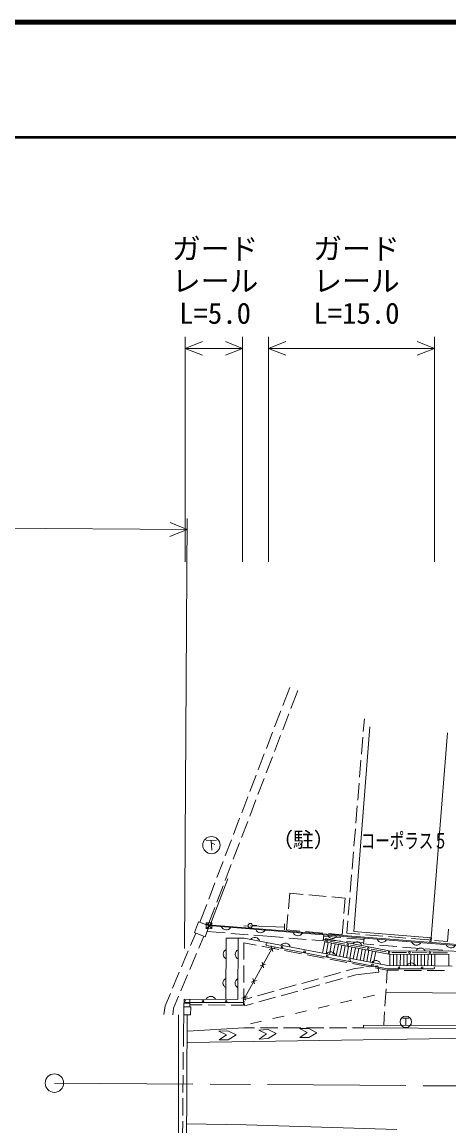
# Model space of a CAD drawing. Units: millimetres, scale not verified. Extents: x 40000 to 680000, y 20000 to 380000.
# Drawn here: x 460794 to 497826, y 284163 to 380000 of the extents above; entities that cross this region are included whole.
import ezdxf
from ezdxf.enums import TextEntityAlignment as Align

# ---------------------------------------------------------------- set-up
doc = ezdxf.new("R2010")
doc.units = ezdxf.units.MM
doc.header["$LTSCALE"] = 1000
doc.linetypes.add('CHAIN', pattern=[18.5, 12, -1.5, 3.5, -1.5])
for name, color, linetype, lineweight in [('M-BGD', 7, 'Continuous', 13), ('M-BGD-EXST', 7, 'Continuous', 13), ('M-BMK', 2, 'CHAIN', 13), ('M-BMK-OTRS', 5, 'Continuous', 13), ('M-BMK-SRVR', 3, 'Continuous', 13), ('M-STR-HTXT', 7, 'Continuous', 13), ('M-TTL', 2, 'Continuous', 140), ('M-TTL-LINE', 7, 'Continuous', 50)]:
    doc.layers.add(name, color=color, linetype=linetype, lineweight=lineweight)
doc.styles.add('ＭＳ ゴシック', font='')
doc.styles.get('ＭＳ ゴシック').set_extended_font_data('MS Gothic')

msp = doc.modelspace()

# ---------------------------------------------------------------- linework, layer by layer
at = {"layer": 'M-BGD'}
for p, q in [((483418, 320677), (484013, 322235)), ((484714, 321967), (484118, 320409)), ((482704, 318809), (483239, 320210)), ((483940, 319942), (483404, 318541)), ((490401, 318419), (490489, 319497)), ((481989, 316941), (482525, 318342)), ((489564, 301033), (490977, 318813)), ((496295, 300498), (497708, 318278)), ((483226, 318074), (482690, 316673)), ((490238, 316426), (490360, 317921)), ((481275, 315073), (481811, 316474)), ((482511, 316206), (481976, 314805)), ((490075, 314432), (490197, 315927)), ((480561, 313205), (481097, 314606)), ((481797, 314338), (481262, 312937)), ((489912, 312439), (490034, 313934)), ((479847, 311337), (480382, 312738)), ((481083, 312470), (480547, 311069)), ((489749, 310446), (489871, 311941)), ((479133, 309468), (479668, 310870)), ((480369, 310602), (479833, 309201)), ((489586, 308452), (489709, 309947)), ((478418, 307600), (478954, 309001)), ((479655, 308734), (479119, 307333)), ((489424, 306459), (489546, 307954)), ((477704, 305732), (478240, 307133)), ((478940, 306865), (478405, 305464)), ((489261, 304466), (489383, 305961)), ((476990, 303864), (477526, 305265)), ((477089, 301529), (478655, 305616)), ((478226, 304997), (477691, 303596)), ((483899, 303017), (484016, 304362)), ((485178, 304260), (484016, 304362)), ((487170, 304086), (485676, 304217)), ((488830, 303942), (487668, 304043)), ((488830, 303942), (488713, 302597)), ((489098, 302472), (489220, 303967)), ((476216, 301839), (476811, 303397)), ((477512, 303129), (476916, 301572)), ((483738, 301174), (483855, 302519)), ((488669, 302099), (488552, 300754)), ((488969, 300896), (489057, 301974)), ((476102, 301883), (475745, 300949)), ((476679, 300592), (475745, 300949)), ((477036, 301526), (476102, 301883)), ((477036, 301526), (476679, 300592)), ((476755, 301782), (477255, 301790)), ((476764, 301282), (476755, 301782)), ((477264, 301290), (476764, 301282)), ((477201, 301352), (476819, 301720)), ((476826, 301345), (477194, 301727)), ((478411, 300915), (476850, 301039)), ((498611, 299903), (476917, 301623)), ((476936, 301556), (483023, 301062)), ((477255, 301790), (477264, 301290)), ((480398, 301539), (480019, 301519)), ((483558, 301424), (480587, 301549)), ((481156, 301578), (480777, 301559)), ((483023, 301062), (489405, 300552)), ((483558, 301705), (483558, 301192)), ((484900, 301072), (483738, 301174)), ((486892, 300899), (485398, 301029)), ((489564, 301033), (496295, 300498)), ((496295, 300498), (489564, 301033)), ((496295, 300498), (489564, 301033)), ((496295, 300498), (489564, 301033)), ((497710, 300182), (497798, 301260)), ((475403, 299816), (475861, 300904)), ((476120, 299584), (476562, 300636)), ((478500, 300475), (478464, 295175)), ((478500, 300475), (480050, 300465)), ((480405, 300758), (478909, 300876)), ((479550, 300468), (479514, 295148)), ((480037, 298601), (480047, 300058)), ((481104, 299856), (480047, 300058)), ((481997, 300092), (480050, 300465)), ((480050, 300465), (481997, 300092)), ((482464, 300595), (480903, 300718)), ((492513, 298079), (481997, 300092)), ((483452, 300516), (482464, 300595)), ((485445, 300356), (483950, 300476)), ((486931, 300237), (485944, 300316)), ((487116, 300436), (486872, 299159)), ((486931, 300237), (486971, 300747)), ((488439, 300217), (486939, 300337)), ((488462, 300516), (486963, 300636)), ((492611, 299079), (487060, 300141)), ((492640, 299378), (487116, 300436)), ((487355, 300085), (487167, 299102)), ((488552, 300754), (487390, 300855)), ((487649, 300028), (487461, 299046)), ((488800, 299957), (487502, 300206)), ((487944, 299972), (487756, 298990)), ((490437, 300057), (488937, 300177)), ((490461, 300357), (488961, 300476)), ((488969, 300896), (490100, 300804)), ((489405, 300552), (515529, 298459)), ((490429, 299958), (490470, 300467)), ((490599, 300763), (492094, 300641)), ((492592, 300600), (494087, 300478)), ((494585, 300437), (496081, 300315)), ((496164, 300011), (496164, 300011)), ((496203, 300505), (496170, 300096)), ((496303, 300497), (496270, 300089)), ((496579, 300275), (497710, 300182)), ((474628, 297972), (475210, 299355)), ((475344, 297741), (475926, 299123)), ((482474, 299550), (480108, 295314)), ((483068, 299480), (481595, 299762)), ((482715, 299618), (482234, 299482)), ((482543, 299310), (482406, 299791)), ((485033, 299104), (483559, 299386)), ((488239, 299915), (488051, 298933)), ((488533, 299859), (488345, 298877)), ((488828, 299803), (488640, 298820)), ((489123, 299746), (488935, 298764)), ((489417, 299690), (489229, 298708)), ((490590, 299615), (489291, 299863)), ((489712, 299633), (489524, 298651)), ((490006, 299577), (489818, 298595)), ((490301, 299521), (490113, 298539)), ((490596, 299464), (490408, 298482)), ((491318, 299887), (490429, 299958)), ((490890, 299408), (490702, 298426)), ((491185, 299352), (490997, 298369)), ((492379, 299273), (491081, 299521)), ((491480, 299295), (491292, 298313)), ((493312, 299727), (491817, 299847)), ((492611, 299079), (497814, 299043)), ((498116, 299341), (492640, 299378)), ((492714, 299078), (492707, 298078)), ((494152, 299215), (492875, 299224)), ((493014, 299076), (493007, 298076)), ((493314, 299074), (493307, 298074)), ((493614, 299072), (493607, 298072)), ((495306, 299568), (493810, 299687)), ((493914, 299070), (493907, 298070)), ((494214, 299068), (494207, 298068)), ((494514, 299066), (494507, 298066)), ((495929, 299203), (494652, 299212)), ((494814, 299064), (494807, 298064)), ((495114, 299061), (495107, 298061)), ((495414, 299059), (495407, 298059)), ((495714, 299057), (495707, 298057)), ((497299, 299409), (495804, 299528)), ((496014, 299055), (496007, 298055)), ((496314, 299053), (496307, 298053)), ((497707, 299191), (496429, 299199)), ((496614, 299051), (496607, 298051)), ((498687, 299298), (497798, 299369)), ((497814, 299043), (497807, 298043)), ((480023, 296601), (480034, 298101)), ((481926, 298206), (481445, 298070)), ((481754, 297898), (481617, 298379)), ((486997, 298728), (485524, 299010)), ((488961, 298352), (487488, 298634)), ((490926, 297976), (489452, 298258)), ((490912, 297971), (491670, 298058)), ((491670, 298058), (491733, 297512)), ((496607, 298051), (492513, 298079)), ((492513, 298079), (496607, 298051)), ((473852, 296129), (474434, 297512)), ((474568, 295897), (475150, 297280)), ((486985, 297079), (488429, 297484)), ((488911, 297619), (489656, 297828)), ((489038, 297083), (489762, 297286)), ((489656, 297828), (490415, 297914)), ((489762, 297286), (491733, 297512)), ((492473, 297680), (491417, 297882)), ((492402, 296559), (492473, 297680)), ((492473, 297680), (493452, 297673)), ((493952, 297669), (495452, 297659)), ((495952, 297656), (497452, 297645)), ((496607, 298051), (498107, 298041)), ((481137, 296794), (480656, 296658)), ((480965, 296485), (480828, 296966)), ((483133, 295999), (484578, 296404)), ((485059, 296539), (486503, 296944)), ((485186, 296003), (486631, 296408)), ((487112, 296543), (488556, 296948)), ((473201, 294580), (473658, 295668)), ((473932, 294384), (474375, 295436)), ((474839, 294514), (474844, 295180)), ((479514, 295148), (474844, 295180)), ((480348, 295382), (479867, 295245)), ((479980, 295115), (480726, 295324)), ((480010, 294645), (480020, 296101)), ((480176, 295073), (480039, 295554)), ((481208, 295459), (482652, 295864)), ((481335, 294924), (482779, 295328)), ((483261, 295463), (484705, 295868)), ((492275, 294563), (492371, 296060)), ((473106, 293831), (473201, 294580)), ((473861, 293822), (473932, 294384)), ((474815, 293814), (474821, 294514)), ((475412, 294509), (474820, 294514)), ((475413, 294509), (474821, 294514)), ((475341, 294823), (474841, 294826)), ((479978, 294867), (475005, 294888)), ((475339, 294509), (475344, 295177)), ((476425, 294669), (475340, 294677)), ((475421, 294509), (475415, 293809)), ((478425, 294656), (476925, 294666)), ((480010, 294645), (478925, 294652)), ((479980, 295115), (480129, 294585)), ((480129, 294585), (480853, 294789)), ((474351, 293817), (474355, 281539)), ((474799, 292308), (474815, 293814)), ((475407, 293809), (474815, 293814)), ((475050, 281833), (475130, 293811)), ((492173, 292943), (492244, 294064)), ((493813, 293505), (494363, 293505)), ((494088, 293505), (494088, 292880)), ((474799, 292308), (474787, 291068)), ((480022, 292677), (480973, 292678)), ((481473, 292679), (482973, 292681)), ((483473, 292682), (484973, 292685)), ((485473, 292685), (486973, 292688)), ((487473, 292689), (488973, 292691)), ((489473, 292692), (490424, 292693)), ((490424, 292693), (490425, 292908)), ((490424, 292693), (541205, 292346)), ((490425, 292908), (541206, 292561)), ((474783, 290568), (474769, 289068)), ((474765, 288568), (474751, 287068)), ((474758, 287801), (474760, 287801)), ((474746, 286568), (474733, 285068)), ((474728, 284568), (474717, 283327))]:
    msp.add_line(p, q, dxfattribs=at)
for points in [[(496524, 297800), (492477, 297796), (482022, 299823)], [(475121, 292386), (475142, 292386), (480022, 292677)]]:
    msp.add_lwpolyline(points, dxfattribs=at)
for centre, radius in [((480588, 301549), 190), ((487256, 300253), 75), ((489046, 299910), 75), ((483342, 299669), 75), ((485305, 299288), 75), ((490835, 299568), 75), ((492625, 299226), 75), ((494402, 299213), 75), ((496179, 299201), 75), ((487269, 298908), 75), ((489232, 298527), 75), ((491196, 298146), 75), ((493500, 297897), 75), ((495500, 297899), 75), ((476492, 294982), 75), ((478492, 294973), 75), ((494088, 293205), 500)]:
    msp.add_circle(centre, radius, dxfattribs=at)
for centre, radius, start, end in [((478500, 301624), 445, 201.34871, 329.37025), ((481490, 301382), 445, 201.34871, 329.37025), ((484734, 301121), 445, 201.42742, 329.44895), ((480979, 300088), 445, 15.15627, 143.17781), ((482039, 299909), 87.5, 79.02673, 259.02673), ((483636, 299580), 445, 15.15393, 143.17546), ((487725, 300882), 445, 201.42742, 329.44895), ((489842, 299716), 445, 15.15393, 143.17546), ((492016, 300539), 445, 201.40679, 329.42832), ((495006, 300299), 445, 201.40679, 329.42832), ((478685, 299074), 445, 115.59708, 243.61861), ((479735, 299057), 445, 115.59708, 243.61861), ((487565, 298828), 445, 15.15393, 143.17546), ((495377, 299165), 445, 25.59708, 153.61861), ((497997, 300059), 445, 201.40679, 329.42832), ((491494, 298076), 445, 15.15393, 143.17546), ((494559, 297870), 445, 25.59708, 153.61861), ((496524, 297888), 87.5, 270.06126, 90.06126), ((478668, 296574), 445, 115.59708, 243.61861), ((479718, 296557), 445, 115.59708, 243.61861), ((477177, 294969), 445, 25.59708, 153.61861), ((475006, 294975), 87.5, 89.75911, 269.75911), ((479979, 294955), 87.5, 269.75911, 89.75911)]:
    msp.add_arc(centre, radius, start, end, dxfattribs=at)
at = {"layer": 'M-BGD-EXST'}
for p, q in [((476757, 308934), (477656, 308972)), ((477207, 308953), (477243, 308091)), ((477216, 308728), (477522, 308591))]:
    msp.add_line(p, q, dxfattribs=at)
msp.add_circle((477224, 308541), 750, dxfattribs=at)
at = {"layer": 'M-BMK'}
msp.add_line((463601, 287877), (563451, 287193), dxfattribs=at)
at = {"layer": 'M-BMK-OTRS'}
for p, q in [((491357, 295520), (490373, 295288)), ((487446, 294624), (486478, 294386)), ((489399, 295075), (488431, 294840)), ((481578, 293266), (480603, 293035)), ((483527, 293698), (482560, 293493)), ((485479, 294146), (484502, 293938))]:
    msp.add_line(p, q, dxfattribs=at)
for points in [[(492333, 295755), (541133, 295390), (543009, 295385), (544814, 295494), (546568, 295760), (548090, 296086)], [(475114, 291412), (475176, 291412), (513227, 291978), (516249, 292020)], [(475067, 284343), (475096, 284343), (480228, 284248), (493322, 283838)]]:
    msp.add_lwpolyline(points, dxfattribs=at)
for points in [[(477853, 292403), (478529, 292060), (477881, 291624), (478664, 291643), (479363, 292068), (478654, 292432)], [(481330, 292486), (482012, 292156), (481373, 291708), (482156, 291741), (482846, 292179), (482131, 292530)], [(484871, 292622), (485539, 292263), (484881, 291843), (485664, 291842), (486373, 292251), (485673, 292632)]]:
    msp.add_lwpolyline(points, close=True, dxfattribs=at)
at = {"layer": 'M-BMK-SRVR'}
msp.add_circle((463601, 287877), 800, dxfattribs=at)
at = {"layer": 'M-STR-HTXT'}
for p, q in [((474936, 333136), (474936, 352670)), ((474936, 351670), (476436, 352270)), ((479932, 351670), (478432, 352270)), ((479932, 333136), (479932, 352670)), ((482178, 333136), (482178, 352670)), ((482178, 351670), (483678, 352270)), ((496582, 351670), (495082, 352270)), ((496582, 333136), (496582, 352670)), ((474936, 351670), (479932, 351670)), ((474936, 351670), (476436, 351070)), ((479932, 351670), (478432, 351070)), ((482178, 351670), (496582, 351670)), ((482178, 351670), (483678, 351070)), ((496582, 351670), (495082, 351070)), ((375252, 336783), (475123, 335933)), ((475123, 335933), (473628, 336546)), ((474874, 299553), (475129, 336896)), ((475123, 335933), (473618, 335346))]:
    msp.add_line(p, q, dxfattribs=at)
at = {"layer": 'M-TTL'}
msp.add_line((680000, 380000), (40000, 380000), dxfattribs=at)
at = {"layer": 'M-TTL-LINE'}
msp.add_line((40000, 370000), (680000, 370000), dxfattribs=at)

# ---------------------------------------------------------------- texts
at = {"layer": 'M-BGD', "style": 'ＭＳ ゴシック'}
msp.add_text('（駐）', height=1320, dxfattribs=at).set_placement((482497, 307952), align=Align.BOTTOM_LEFT)
at = {"layer": 'M-BGD', "style": 'ＭＳ ゴシック', "width": 0.7}
msp.add_text('コーポラス５', height=1320, dxfattribs=at).set_placement((490171, 307864), align=Align.BOTTOM_LEFT)
at = {"layer": 'M-STR-HTXT', "style": 'ＭＳ ゴシック'}
for s, p in [('ガード', (477538, 358856)), ('ガード', (489804, 358856)), ('レール', (477538, 356056)), ('レール', (489804, 356056)), ('L=5.0', (477538, 353256)), ('L=15.0', (489804, 353256))]:
    msp.add_text(s, height=1833, dxfattribs=at).set_placement(p, align=Align.BOTTOM_CENTER)

doc.saveas('drawing.dxf')
